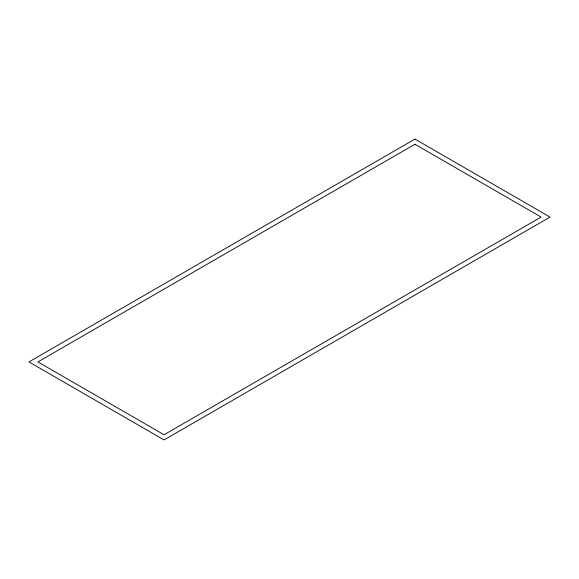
<?xml version="1.0" encoding="UTF-8"?>
<svg xmlns="http://www.w3.org/2000/svg" width="579" height="579" viewBox="0 0 579 579"><rect width="100%" height="100%" fill="white"/><g stroke="black" fill="none" stroke-linecap="round" stroke-linejoin="round"><path stroke-width="0.87" d="M414.948 139.076L28.95 361.926L164.052 439.924L550.05 217.074L414.948 139.076M414.948 144.243L37.903 361.926L164.052 434.757L541.097 217.074L414.948 144.243"/></g></svg>
